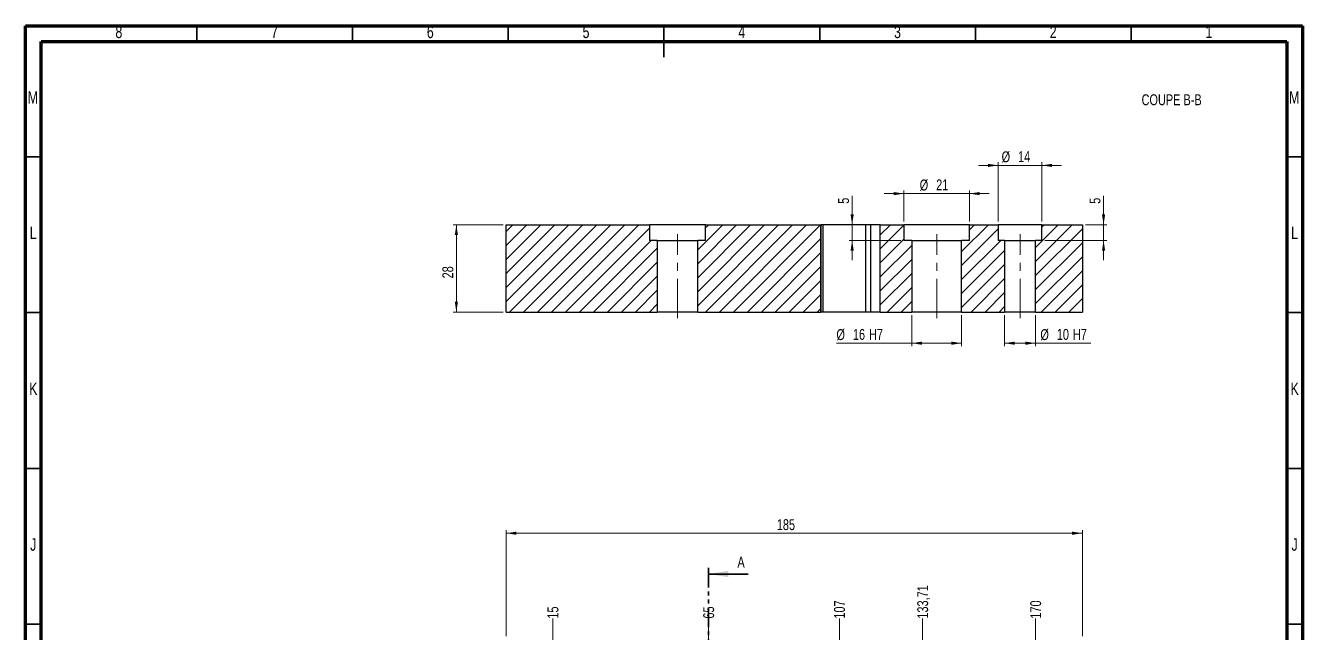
# Model space of a CAD drawing. Header units: millimetres. Extents: x 5 to 415, y 5 to 589.
# Drawn here: x 5 to 415, y 394.4 to 589.1 of the extents above; entities that cross this region are included whole.
import ezdxf

# ---------------------------------------------------------------- set-up
doc = ezdxf.new("R2010")
doc.units = ezdxf.units.MM
doc.linetypes.add('CENTERX2', pattern=[20.32, 12.7, -2.54, 2.54, -2.54])
doc.linetypes.add('PHANTOM', pattern=[12.7, 6.35, -1.27, 1.27, -1.27, 1.27, -1.27])
doc.styles.add('SLDTEXTSTYLE0', font='TXT', dxfattribs={"width": 0.75})
doc.dimstyles.new('SLDDIMSTYLE1', dxfattribs={"dimtxt": 3.5, "dimasz": 3.302, "dimexe": 0, "dimexo": 0.0625, "dimgap": 0.875, "dimtad": 0, "dimtih": 1, "dimtoh": 1, "dimrnd": 1e-09, "dimzin": 12, "dimdsep": 46, "dimtxsty": 'SLDTEXTSTYLE0', "dimblk1": 'NONE', "dimblk2": 'NONE', "dimsah": 1, "dimcen": 0.09, "dimadec": 0, "dimazin": 3, "dimtfac": 1, "dimtofl": 0, "dimtmove": 0, "dimatfit": 3, "dimldrblk": 'NONE', "dimfxl": 1, "dimfrac": 2, "dimtolj": 1, "dimtzin": 12, "dimarcsym": 0})
doc.dimstyles.new('SLDDIMSTYLE3', dxfattribs={"dimtxt": 3.5, "dimasz": 3.302, "dimexe": 0, "dimexo": 0.0625, "dimgap": 0.875, "dimtad": 1, "dimrnd": 1e-09, "dimzin": 12, "dimdsep": 46, "dimtxsty": 'SLDTEXTSTYLE0', "dimsah": 1, "dimcen": 0.09, "dimadec": 0, "dimazin": 3, "dimtfac": 1, "dimtofl": 0, "dimtmove": 0, "dimatfit": 3, "dimfxl": 1, "dimfrac": 2, "dimtolj": 1, "dimtzin": 12, "dimarcsym": 0})
doc.dimstyles.new('SLDDIMSTYLE4', dxfattribs={"dimtxt": 3.5, "dimasz": 3.302, "dimexe": 0, "dimexo": 0.0625, "dimgap": 0.875, "dimtad": 1, "dimrnd": 1e-09, "dimzin": 12, "dimdsep": 46, "dimtxsty": 'SLDTEXTSTYLE0', "dimsah": 1, "dimcen": 0.09, "dimadec": 0, "dimazin": 3, "dimtfac": 1, "dimtmove": 0, "dimatfit": 0, "dimfxl": 1, "dimfrac": 2, "dimtolj": 1, "dimtzin": 12, "dimarcsym": 0})

# ---------------------------------------------------------------- blocks, each defined once
blk = doc.blocks.new('_D_21')
at = {"color": 7, "linetype": 'Continuous', "lineweight": 18}
blk.add_line((174.33, 373.21), (174.33, 398.8), dxfattribs=at)
at = {"color": 7, "linetype": 'Continuous', "lineweight": 18, "insert": (172.59, 398.8), "char_height": 3.5, "attachment_point": 1, "rotation": 90, "style": 'SLDTEXTSTYLE0'}
blk.add_mtext('15', dxfattribs=at)
blk = doc.blocks.new('_None')
blk = doc.blocks.new('_D_26')
at = {"color": 7, "linetype": 'Continuous', "lineweight": 18}
blk.add_line((224.33, 381.71), (224.33, 398.8), dxfattribs=at)
at = {"color": 7, "linetype": 'Continuous', "lineweight": 18, "insert": (222.59, 398.8), "char_height": 3.5, "attachment_point": 1, "rotation": 90, "style": 'SLDTEXTSTYLE0'}
blk.add_mtext('65', dxfattribs=at)
blk = doc.blocks.new('_D_27')
at = {"color": 7, "linetype": 'Continuous', "lineweight": 18}
blk.add_line((266.33, 361.21), (266.33, 398.8), dxfattribs=at)
at = {"color": 7, "linetype": 'Continuous', "lineweight": 18, "insert": (264.59, 398.8), "char_height": 3.5, "attachment_point": 1, "rotation": 90, "style": 'SLDTEXTSTYLE0'}
blk.add_mtext('107', dxfattribs=at)
blk = doc.blocks.new('_D_29')
at = {"color": 7, "linetype": 'Continuous', "lineweight": 18}
blk.add_line((293.04, 377.17), (293.04, 398.8), dxfattribs=at)
at = {"color": 7, "linetype": 'Continuous', "lineweight": 18, "insert": (291.31, 398.8), "char_height": 3.5, "attachment_point": 1, "rotation": 90, "style": 'SLDTEXTSTYLE0'}
blk.add_mtext('133,71', dxfattribs=at)
blk = doc.blocks.new('_D_35')
at = {"color": 7, "linetype": 'Continuous', "lineweight": 18}
blk.add_line((329.33, 373.21), (329.33, 398.8), dxfattribs=at)
at = {"color": 7, "linetype": 'Continuous', "lineweight": 18, "insert": (327.59, 398.8), "char_height": 3.5, "attachment_point": 1, "rotation": 90, "style": 'SLDTEXTSTYLE0'}
blk.add_mtext('170', dxfattribs=at)
blk = doc.blocks.new('_D_40')
at = {"color": 7, "linetype": 'Continuous', "lineweight": 18}
for p, q in [((159.33, 393.21), (159.33, 427.21)), ((344.33, 393.21), (344.33, 427.21)), ((159.33, 426.21), (344.33, 426.21))]:
    blk.add_line(p, q, dxfattribs=at)
for points in [[(159.33, 426.21), (162.63, 425.7), (162.63, 426.72)], [(344.33, 426.21), (341.03, 426.72), (341.03, 425.7)]]:
    blk.add_solid(points, dxfattribs=at)
at = {"color": 7, "linetype": 'Continuous', "lineweight": 18, "insert": (246.22, 430.72), "char_height": 3.5, "attachment_point": 1, "style": 'SLDTEXTSTYLE0'}
blk.add_mtext('185', dxfattribs=at)
blk = doc.blocks.new('_D_47')
at = {"color": 7, "linetype": 'Continuous', "lineweight": 18}
for p, q in [((158.33, 525.19), (142.33, 525.19)), ((143.33, 497.19), (143.33, 525.19)), ((158.33, 497.19), (142.33, 497.19))]:
    blk.add_line(p, q, dxfattribs=at)
for points in [[(143.33, 525.19), (142.82, 521.89), (143.84, 521.89)], [(143.33, 497.19), (143.84, 500.49), (142.82, 500.49)]]:
    blk.add_solid(points, dxfattribs=at)
at = {"color": 7, "linetype": 'Continuous', "lineweight": 18, "insert": (138.82, 507.98), "char_height": 3.5, "attachment_point": 1, "rotation": 90, "style": 'SLDTEXTSTYLE0'}
blk.add_mtext('28', dxfattribs=at)
blk = doc.blocks.new('_D_48')
at = {"color": 7, "linetype": 'Continuous', "lineweight": 18}
for p, q in [((289.56, 496.19), (289.56, 486.19)), ((305.56, 496.19), (305.56, 486.19)), ((289.56, 487.19), (265.37, 487.19)), ((289.56, 487.19), (305.56, 487.19))]:
    blk.add_line(p, q, dxfattribs=at)
for points in [[(289.56, 487.19), (292.86, 486.68), (292.86, 487.7)], [(305.56, 487.19), (302.25, 487.7), (302.25, 486.68)]]:
    blk.add_solid(points, dxfattribs=at)
at = {"color": 7, "linetype": 'Continuous', "lineweight": 18, "char_height": 3.5, "attachment_point": 1, "style": 'SLDTEXTSTYLE0'}
for s, insert in [('%%c', (265.37, 491.7)), ('16', (270.65, 491.76)), ('H7', (275.82, 491.76))]:
    blk.add_mtext(s, dxfattribs=dict(at, insert=insert))
blk = doc.blocks.new('_D_49')
at = {"color": 7, "linetype": 'Continuous', "lineweight": 18}
for p, q in [((319.33, 496.19), (319.33, 486.19)), ((329.33, 496.19), (329.33, 486.19)), ((319.33, 487.19), (329.33, 487.19)), ((329.33, 487.19), (347.07, 487.19))]:
    blk.add_line(p, q, dxfattribs=at)
for points in [[(319.33, 487.19), (322.63, 486.68), (322.63, 487.7)], [(329.33, 487.19), (326.03, 487.7), (326.03, 486.68)]]:
    blk.add_solid(points, dxfattribs=at)
at = {"color": 7, "linetype": 'Continuous', "lineweight": 18, "char_height": 3.5, "attachment_point": 1, "style": 'SLDTEXTSTYLE0'}
for s, insert in [('%%c', (330.84, 491.7)), ('10', (336.12, 491.76)), ('H7', (341.29, 491.76))]:
    blk.add_mtext(s, dxfattribs=dict(at, insert=insert))
blk = doc.blocks.new('_D_50')
at = {"color": 7, "linetype": 'Continuous', "lineweight": 18}
for p, q in [((287.06, 535.19), (280.71, 535.19)), ((287.06, 526.19), (287.06, 536.19)), ((287.06, 535.19), (308.06, 535.19)), ((308.06, 526.19), (308.06, 536.19)), ((308.06, 535.19), (314.41, 535.19))]:
    blk.add_line(p, q, dxfattribs=at)
for points in [[(287.06, 535.19), (283.75, 535.7), (283.75, 534.68)], [(308.06, 535.19), (311.36, 534.68), (311.36, 535.7)]]:
    blk.add_solid(points, dxfattribs=at)
at = {"color": 7, "linetype": 'Continuous', "lineweight": 18, "char_height": 3.5, "attachment_point": 1, "style": 'SLDTEXTSTYLE0'}
for s, insert in [('%%c', (292.1, 539.7)), ('21', (297.38, 539.76))]:
    blk.add_mtext(s, dxfattribs=dict(at, insert=insert))
blk = doc.blocks.new('_D_51')
at = {"color": 7, "linetype": 'Continuous', "lineweight": 18}
for p, q in [((270.41, 525.19), (270.41, 534.5)), ((278.45, 525.19), (269.41, 525.19)), ((270.41, 525.19), (270.41, 520.19)), ((286.06, 520.19), (269.41, 520.19)), ((270.41, 520.19), (270.41, 513.84))]:
    blk.add_line(p, q, dxfattribs=at)
for points in [[(270.41, 525.19), (270.92, 528.49), (269.91, 528.49)], [(270.41, 520.19), (269.91, 516.89), (270.92, 516.89)]]:
    blk.add_solid(points, dxfattribs=at)
at = {"color": 7, "linetype": 'Continuous', "lineweight": 18, "insert": (265.9, 531.91), "char_height": 3.5, "attachment_point": 1, "rotation": 90, "style": 'SLDTEXTSTYLE0'}
blk.add_mtext('5', dxfattribs=at)
blk = doc.blocks.new('_D_52')
at = {"color": 7, "linetype": 'Continuous', "lineweight": 18}
for p, q in [((317.33, 544.25), (310.98, 544.25)), ((317.33, 526.19), (317.33, 545.25)), ((317.33, 544.25), (331.33, 544.25)), ((331.33, 526.19), (331.33, 545.25)), ((331.33, 544.25), (337.68, 544.25))]:
    blk.add_line(p, q, dxfattribs=at)
for points in [[(317.33, 544.25), (314.03, 544.76), (314.03, 543.74)], [(331.33, 544.25), (334.63, 543.74), (334.63, 544.76)]]:
    blk.add_solid(points, dxfattribs=at)
at = {"color": 7, "linetype": 'Continuous', "lineweight": 18, "char_height": 3.5, "attachment_point": 1, "style": 'SLDTEXTSTYLE0'}
for s, insert in [('%%c', (318.4, 548.76)), ('14', (323.68, 548.82))]:
    blk.add_mtext(s, dxfattribs=dict(at, insert=insert))
blk = doc.blocks.new('_D_53')
at = {"color": 7, "linetype": 'Continuous', "lineweight": 18}
for p, q in [((351.14, 525.19), (351.14, 534.5)), ((345.33, 525.19), (352.14, 525.19)), ((351.14, 520.19), (351.14, 525.19)), ((332.33, 520.19), (352.14, 520.19)), ((351.14, 520.19), (351.14, 513.84))]:
    blk.add_line(p, q, dxfattribs=at)
for points in [[(351.14, 525.19), (351.65, 528.49), (350.63, 528.49)], [(351.14, 520.19), (350.63, 516.89), (351.65, 516.89)]]:
    blk.add_solid(points, dxfattribs=at)
at = {"color": 7, "linetype": 'Continuous', "lineweight": 18, "insert": (346.63, 531.91), "char_height": 3.5, "attachment_point": 1, "rotation": 90, "style": 'SLDTEXTSTYLE0'}
blk.add_mtext('5', dxfattribs=at)

msp = doc.modelspace()

# ---------------------------------------------------------------- hatches: boundary and pattern name
at = {"linetype": 'Continuous', "lineweight": 18}
h = msp.add_hatch(dxfattribs=at)
h.set_pattern_fill('ANSI31', style=0)
h.paths.add_polyline_path([(159.328, 525.19), (159.328, 497.19), (207.828, 497.19), (207.828, 520.19), (205.328, 520.19), (205.328, 525.19)], flags=0)
h = msp.add_hatch(dxfattribs=at)
h.set_pattern_fill('ANSI31', style=0)
h.paths.add_polyline_path([(260.395, 525.19), (223.328, 525.19), (223.328, 520.19), (220.828, 520.19), (220.828, 497.19), (260.395, 497.19)], flags=0)
h = msp.add_hatch(dxfattribs=at)
h.set_pattern_fill('ANSI31', style=0)
h.paths.add_polyline_path([(289.555, 497.19), (289.555, 520.19), (287.055, 520.19), (287.055, 525.19), (279.447, 525.19), (279.447, 497.19)], flags=0)
h = msp.add_hatch(dxfattribs=at)
h.set_pattern_fill('ANSI31', style=0)
h.paths.add_polyline_path([(317.328, 525.19), (308.055, 525.19), (308.055, 520.19), (305.555, 520.19), (305.555, 497.19), (319.328, 497.19), (319.328, 520.19), (317.328, 520.19)], flags=0)
h = msp.add_hatch(dxfattribs=at)
h.set_pattern_fill('ANSI31', style=0)
h.paths.add_polyline_path([(329.328, 520.19), (329.328, 497.19), (344.328, 497.19), (344.328, 525.19), (331.328, 525.19), (331.328, 520.19)], flags=0)

# ---------------------------------------------------------------- linework, layer by layer
at = {"color": 7, "linetype": 'Continuous', "lineweight": 70}
for p, q in [((5, 5), (5, 589)), ((5, 589), (415, 589)), ((415, 589), (415, 5)), ((10, 10), (10, 584)), ((10, 584), (410, 584)), ((410, 584), (410, 10))]:
    msp.add_line(p, q, dxfattribs=at)
at = {"color": 7, "linetype": 'Continuous', "lineweight": 35}
for p, q in [((60, 584), (60, 589)), ((110, 584), (110, 589)), ((160, 584), (160, 589)), ((210, 589.001), (210, 578.999)), ((210, 584), (210, 589)), ((260, 584), (260, 589)), ((310, 584), (310, 589)), ((360, 584), (360, 589)), ((10, 547), (5, 547)), ((410, 547), (415, 547)), ((10, 497), (5, 497)), ((410, 497), (415, 497)), ((10, 447), (5, 447)), ((410, 447), (415, 447)), ((237.028, 413.126), (224.328, 413.126)), ((10, 397), (5, 397)), ((410, 397), (415, 397))]:
    msp.add_line(p, q, dxfattribs=at)
at = {"color": 7, "linetype": 'Continuous', "lineweight": 25}
for p, q in [((159.328, 525.19), (205.328, 525.19)), ((159.328, 497.19), (159.328, 525.19)), ((205.328, 525.19), (205.328, 520.19)), ((223.328, 525.19), (205.328, 525.19)), ((223.328, 520.19), (223.328, 525.19)), ((223.328, 525.19), (260.395, 525.19)), ((260.395, 525.19), (260.395, 497.19)), ((260.396, 525.19), (260.395, 525.19)), ((260.396, 497.19), (260.396, 525.19)), ((261.088, 525.19), (260.396, 525.19)), ((261.088, 497.19), (261.088, 525.19)), ((274.808, 525.19), (261.088, 525.19)), ((274.808, 497.19), (274.808, 525.19)), ((276.418, 525.19), (274.808, 525.19)), ((276.418, 497.19), (276.418, 525.19)), ((279.447, 525.19), (276.418, 525.19)), ((279.447, 497.19), (279.447, 525.19)), ((279.447, 525.19), (287.055, 525.19)), ((287.055, 525.19), (287.055, 520.19)), ((308.055, 525.19), (287.055, 525.19)), ((308.055, 520.19), (308.055, 525.19)), ((308.055, 525.19), (317.328, 525.19)), ((317.328, 525.19), (317.328, 520.19)), ((331.328, 525.19), (317.328, 525.19)), ((331.328, 520.19), (331.328, 525.19)), ((331.328, 525.19), (344.328, 525.19)), ((344.328, 525.19), (344.328, 497.19)), ((207.828, 520.19), (205.328, 520.19)), ((207.828, 520.19), (207.828, 497.19)), ((207.828, 520.19), (220.828, 520.19)), ((220.828, 497.19), (220.828, 520.19)), ((223.328, 520.19), (220.828, 520.19)), ((289.555, 520.19), (287.055, 520.19)), ((289.555, 520.19), (289.555, 497.19)), ((289.555, 520.19), (305.555, 520.19)), ((305.555, 497.19), (305.555, 520.19)), ((308.055, 520.19), (305.555, 520.19)), ((319.328, 520.19), (317.328, 520.19)), ((319.328, 520.19), (319.328, 497.19)), ((319.328, 520.19), (329.328, 520.19)), ((331.328, 520.19), (329.328, 520.19)), ((329.328, 497.19), (329.328, 520.19)), ((159.328, 497.19), (207.828, 497.19)), ((220.828, 497.19), (207.828, 497.19)), ((220.828, 497.19), (260.395, 497.19)), ((260.396, 497.19), (260.395, 497.19)), ((261.088, 497.19), (260.396, 497.19)), ((274.808, 497.19), (261.088, 497.19)), ((276.418, 497.19), (274.808, 497.19)), ((279.447, 497.19), (276.418, 497.19)), ((279.447, 497.19), (289.555, 497.19)), ((305.555, 497.19), (289.555, 497.19)), ((305.555, 497.19), (319.328, 497.19)), ((329.328, 497.19), (319.328, 497.19)), ((329.328, 497.19), (344.328, 497.19))]:
    msp.add_line(p, q, dxfattribs=at)
at = {"color": 7, "linetype": 'CENTERX2', "lineweight": 18}
for p, q in [((214.328, 495.19), (214.328, 522.19)), ((297.555, 495.19), (297.555, 522.19)), ((324.328, 495.19), (324.328, 522.19))]:
    msp.add_line(p, q, dxfattribs=at)
at = {"color": 7, "linetype": 'PHANTOM', "lineweight": 35}
msp.add_line((224.328, 415.126), (224.328, 336.493), dxfattribs=at)
at = {"color": 7, "linetype": 'Continuous', "lineweight": 35}
msp.add_solid([(224.328, 413.126), (230.678, 412.11), (230.678, 414.142)], dxfattribs=at)

# ---------------------------------------------------------------- texts
at = {"color": 7, "linetype": 'Continuous', "lineweight": 0, "attachment_point": 2, "style": 'SLDTEXTSTYLE0'}
for s, insert, char_height in [('8', (34.96, 589.06), 3.969), ('7', (84.96, 589.06), 3.969), ('6', (134.96, 589.06), 3.969), ('5', (184.96, 589.06), 3.969), ('4', (234.96, 589.06), 3.969), ('3', (284.96, 589.06), 3.969), ('2', (334.96, 589.06), 3.969), ('1', (384.96, 589.06), 3.969), ('M', (7.362, 568.06), 3.969), ('COUPE B-B', (372.998, 567.06), 3.5), ('M', (412.362, 568.06), 3.969), ('L', (7.455, 524.56), 3.969), ('L', (412.455, 524.56), 3.969), ('K', (7.489, 474.56), 3.969), ('K', (412.489, 474.56), 3.969), ('J', (7.465, 424.56), 3.969), ('J', (412.465, 424.56), 3.969)]:
    msp.add_mtext(s, dxfattribs=dict(at, insert=insert, char_height=char_height))
at = {"color": 7, "linetype": 'Continuous', "insert": (233.578, 418.683), "char_height": 3.5, "attachment_point": 1, "style": 'SLDTEXTSTYLE0'}
msp.add_mtext('A', dxfattribs=at)

# ---------------------------------------------------------------- dimensions: what is measured, and where the dimension line sits
at = {"color": 7, "linetype": 'Continuous', "lineweight": 18}
for base, p1, p2, text, dimstyle, picture, middle in [((331.328, 544.251), (317.328, 525.19), (331.328, 525.19), '%%c<>', 'SLDDIMSTYLE4', '_D_52', (323.63, 544.251)), ((308.055, 535.19), (287.055, 525.19), (308.055, 525.19), '%%c<>', 'SLDDIMSTYLE4', '_D_50', (297.323, 535.19)), ((305.555, 487.19), (289.555, 497.19), (305.555, 497.19), '%%c<>H7', 'SLDDIMSTYLE3', '_D_48', (273.481, 487.19)), ((329.328, 487.19), (319.328, 497.19), (329.328, 497.19), '%%c<>H7', 'SLDDIMSTYLE3', '_D_49', (338.954, 487.19))]:
    dim = msp.add_linear_dim(base=base, p1=p1, p2=p2, text=text, dimstyle=dimstyle, dxfattribs=at)
    dim.commit()
    dim.dimension.update_dxf_attribs({"geometry": picture, "text_midpoint": middle, "dimtype": 160})
for base, p1, p2, dimstyle, picture, middle in [((270.414, 520.19), (279.447, 525.19), (287.055, 520.19), 'SLDDIMSTYLE4', '_D_51', (270.414, 533.206)), ((351.141, 525.19), (331.328, 520.19), (344.328, 525.19), 'SLDDIMSTYLE4', '_D_53', (351.141, 533.206)), ((143.328, 525.19), (159.328, 497.19), (159.328, 525.19), 'SLDDIMSTYLE3', '_D_47', (143.328, 510.564))]:
    dim = msp.add_linear_dim(base=base, p1=p1, p2=p2, angle=90, dimstyle=dimstyle, dxfattribs=at)
    dim.commit()
    dim.dimension.update_dxf_attribs({"geometry": picture, "text_midpoint": middle, "dimtype": 160})
dim = msp.add_linear_dim(base=(344.328, 426.212), p1=(159.328, 392.212), p2=(344.328, 392.212), dimstyle='SLDDIMSTYLE3', dxfattribs=at)
dim.commit()
dim.dimension.update_dxf_attribs({"geometry": '_D_40', "text_midpoint": (250.095, 426.212), "dimtype": 160})
for feature_location, offset, picture, middle in [((293.039, 376.166), (0, 22.637), '_D_29', (293.039, 405.915)), ((266.328, 360.212), (0, 38.591), '_D_27', (266.328, 402.682)), ((329.328, 372.212), (0, 26.591), '_D_35', (329.328, 402.682)), ((174.328, 372.212), (0, 26.591), '_D_21', (174.328, 401.389)), ((224.328, 380.712), (0, 18.091), '_D_26', (224.328, 401.389))]:
    dim = msp.add_ordinate_dim(feature_location=feature_location, offset=offset, dtype=1, origin=(159.328, 142.212), dimstyle='SLDDIMSTYLE1', dxfattribs=at)
    dim.commit()
    dim.dimension.update_dxf_attribs({"geometry": picture, "text_midpoint": middle})

doc.saveas('drawing.dxf')
